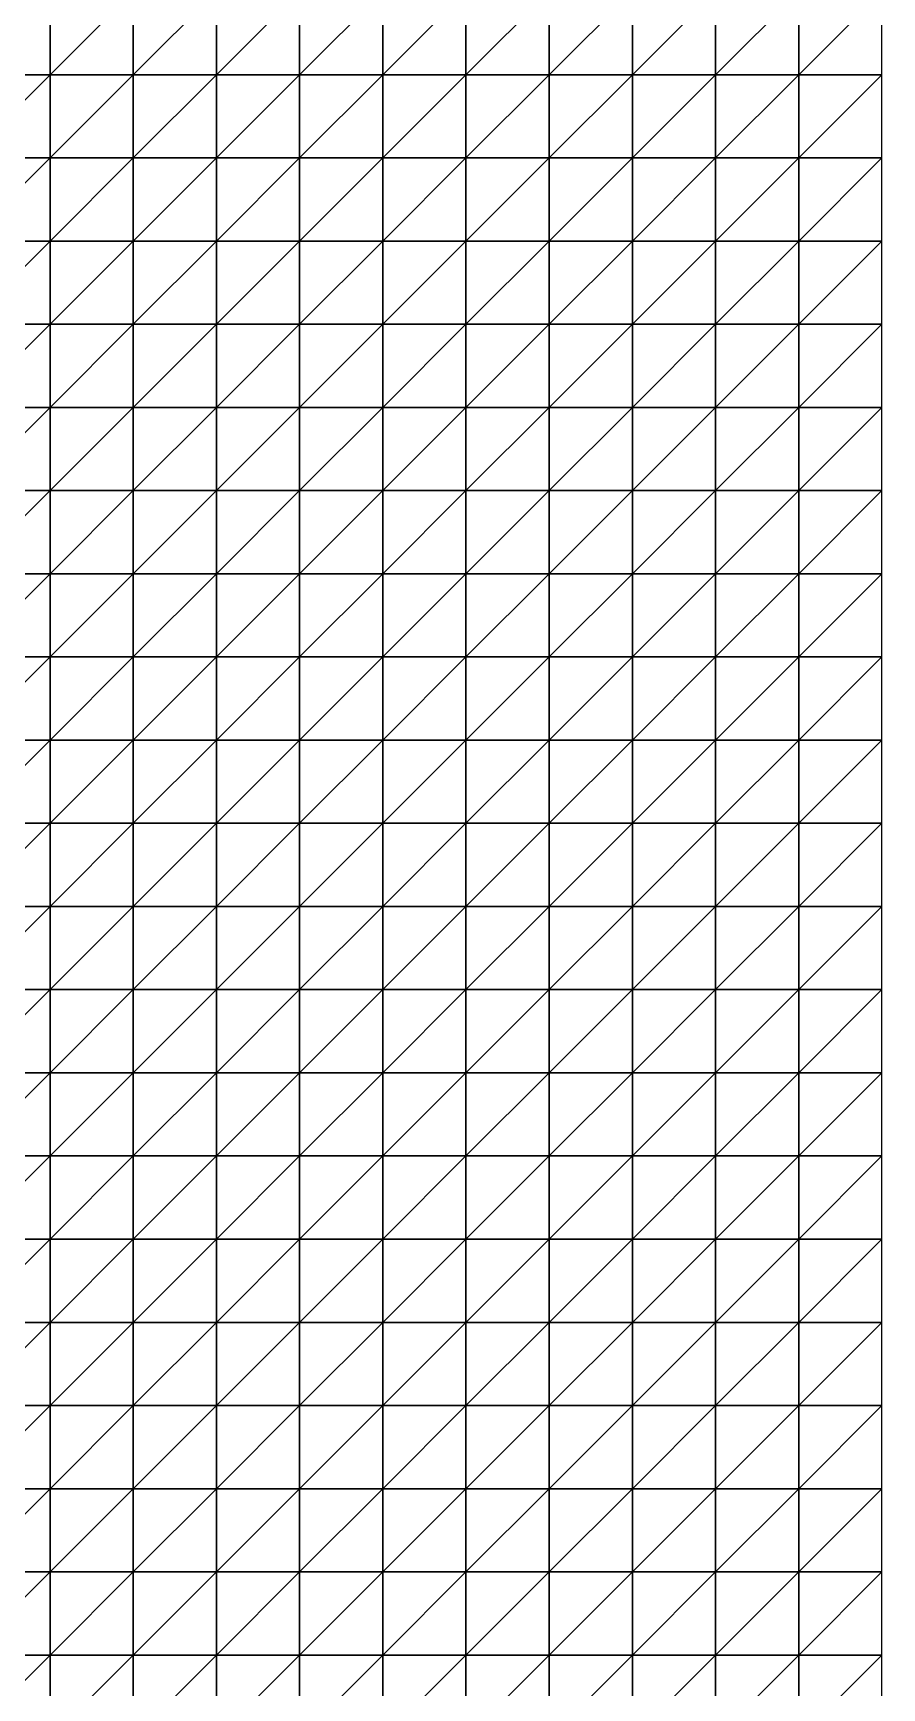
# Model space of a CAD drawing. Header units: metres. Extents: x 351000 to 353000, y 7455000 to 7457000.
# Drawn here: x 352744.9 to 353000, y 7455490.1 to 7455987.5 of the extents above; entities that cross this region are included whole.
import ezdxf

# ---------------------------------------------------------------- set-up
doc = ezdxf.new("R2010")
doc.units = ezdxf.units.M

msp = doc.modelspace()

# ---------------------------------------------------------------- linework, layer by layer
at = {"layer": 'TOPOGRAPHY'}
for points in [[(352725, 7455975, 1268.6), (352750, 7455975, 1265.98), (352750, 7456000, 1268.82)], [(352725, 7455975, 1268.6), (352750, 7456000, 1268.82), (352725, 7456000, 1271.68)], [(352750, 7455975, 1265.98), (352775, 7455975, 1264.41), (352775, 7456000, 1266.85)], [(352750, 7455975, 1265.98), (352775, 7456000, 1266.85), (352750, 7456000, 1268.82)], [(352775, 7455975, 1264.41), (352800, 7455975, 1263.8), (352800, 7456000, 1265.68)], [(352775, 7455975, 1264.41), (352800, 7456000, 1265.68), (352775, 7456000, 1266.85)], [(352800, 7455975, 1263.8), (352825, 7455975, 1263.97), (352825, 7456000, 1265.19)], [(352800, 7455975, 1263.8), (352825, 7456000, 1265.19), (352800, 7456000, 1265.68)], [(352825, 7455975, 1263.97), (352850, 7455975, 1264.71), (352850, 7456000, 1265.22)], [(352825, 7455975, 1263.97), (352850, 7456000, 1265.22), (352825, 7456000, 1265.19)], [(352850, 7455975, 1264.71), (352875, 7455975, 1265.84), (352875, 7456000, 1265.63)], [(352850, 7455975, 1264.71), (352875, 7456000, 1265.63), (352850, 7456000, 1265.22)], [(352875, 7455975, 1265.84), (352900, 7455975, 1267.15), (352900, 7456000, 1266.3)], [(352875, 7455975, 1265.84), (352900, 7456000, 1266.3), (352875, 7456000, 1265.63)], [(352900, 7455975, 1267.15), (352925, 7455975, 1268.49), (352925, 7456000, 1267.14)], [(352900, 7455975, 1267.15), (352925, 7456000, 1267.14), (352900, 7456000, 1266.3)], [(352925, 7455975, 1268.49), (352950, 7455975, 1269.76), (352950, 7456000, 1268.08)], [(352925, 7455975, 1268.49), (352950, 7456000, 1268.08), (352925, 7456000, 1267.14)], [(352950, 7455975, 1269.76), (352975, 7455975, 1270.89), (352975, 7456000, 1269.11)], [(352950, 7455975, 1269.76), (352975, 7456000, 1269.11), (352950, 7456000, 1268.08)], [(352975, 7455975, 1270.89), (353000, 7455975, 1271.88), (353000, 7456000, 1270.24)], [(352975, 7455975, 1270.89), (353000, 7456000, 1270.24), (352975, 7456000, 1269.11)], [(352725, 7455950, 1266.92), (352750, 7455950, 1264.26), (352750, 7455975, 1265.98)], [(352725, 7455950, 1266.92), (352750, 7455975, 1265.98), (352725, 7455975, 1268.6)], [(352750, 7455950, 1264.26), (352775, 7455950, 1262.75), (352775, 7455975, 1264.41)], [(352750, 7455950, 1264.26), (352775, 7455975, 1264.41), (352750, 7455975, 1265.98)], [(352775, 7455950, 1262.75), (352800, 7455950, 1262.3), (352800, 7455975, 1263.8)], [(352775, 7455950, 1262.75), (352800, 7455975, 1263.8), (352775, 7455975, 1264.41)], [(352800, 7455950, 1262.3), (352825, 7455950, 1262.75), (352825, 7455975, 1263.97)], [(352800, 7455950, 1262.3), (352825, 7455975, 1263.97), (352800, 7455975, 1263.8)], [(352825, 7455950, 1262.75), (352850, 7455950, 1263.89), (352850, 7455975, 1264.71)], [(352825, 7455950, 1262.75), (352850, 7455975, 1264.71), (352825, 7455975, 1263.97)], [(352850, 7455950, 1263.89), (352875, 7455950, 1265.47), (352875, 7455975, 1265.84)], [(352850, 7455950, 1263.89), (352875, 7455975, 1265.84), (352850, 7455975, 1264.71)], [(352875, 7455950, 1265.47), (352900, 7455950, 1267.28), (352900, 7455975, 1267.15)], [(352875, 7455950, 1265.47), (352900, 7455975, 1267.15), (352875, 7455975, 1265.84)], [(352900, 7455950, 1267.28), (352925, 7455950, 1269.1), (352925, 7455975, 1268.49)], [(352900, 7455950, 1267.28), (352925, 7455975, 1268.49), (352900, 7455975, 1267.15)], [(352925, 7455950, 1269.1), (352950, 7455950, 1270.78), (352950, 7455975, 1269.76)], [(352925, 7455950, 1269.1), (352950, 7455975, 1269.76), (352925, 7455975, 1268.49)], [(352950, 7455950, 1270.78), (352975, 7455950, 1272.22), (352975, 7455975, 1270.89)], [(352950, 7455950, 1270.78), (352975, 7455975, 1270.89), (352950, 7455975, 1269.76)], [(352975, 7455950, 1272.22), (353000, 7455950, 1273.37), (353000, 7455975, 1271.88)], [(352975, 7455950, 1272.22), (353000, 7455975, 1271.88), (352975, 7455975, 1270.89)], [(352725, 7455925, 1266.57), (352750, 7455925, 1263.57), (352750, 7455950, 1264.26)], [(352725, 7455925, 1266.57), (352750, 7455950, 1264.26), (352725, 7455950, 1266.92)], [(352750, 7455925, 1263.57), (352775, 7455925, 1261.77), (352775, 7455950, 1262.75)], [(352750, 7455925, 1263.57), (352775, 7455950, 1262.75), (352750, 7455950, 1264.26)], [(352775, 7455925, 1261.77), (352800, 7455925, 1261.13), (352800, 7455950, 1262.3)], [(352775, 7455925, 1261.77), (352800, 7455950, 1262.3), (352775, 7455950, 1262.75)], [(352800, 7455925, 1261.13), (352825, 7455925, 1261.52), (352825, 7455950, 1262.75)], [(352800, 7455925, 1261.13), (352825, 7455950, 1262.75), (352800, 7455950, 1262.3)], [(352825, 7455925, 1261.52), (352850, 7455925, 1262.75), (352850, 7455950, 1263.89)], [(352825, 7455925, 1261.52), (352850, 7455950, 1263.89), (352825, 7455950, 1262.75)], [(352850, 7455925, 1262.75), (352875, 7455925, 1264.59), (352875, 7455950, 1265.47)], [(352850, 7455925, 1262.75), (352875, 7455950, 1265.47), (352850, 7455950, 1263.89)], [(352875, 7455925, 1264.59), (352900, 7455925, 1266.8), (352900, 7455950, 1267.28)], [(352875, 7455925, 1264.59), (352900, 7455950, 1267.28), (352875, 7455950, 1265.47)], [(352900, 7455925, 1266.8), (352925, 7455925, 1269.13), (352925, 7455950, 1269.1)], [(352900, 7455925, 1266.8), (352925, 7455950, 1269.1), (352900, 7455950, 1267.28)], [(352925, 7455925, 1269.13), (352950, 7455925, 1271.37), (352950, 7455950, 1270.78)], [(352925, 7455925, 1269.13), (352950, 7455950, 1270.78), (352925, 7455950, 1269.1)], [(352950, 7455925, 1271.37), (352975, 7455925, 1273.37), (352975, 7455950, 1272.22)], [(352950, 7455925, 1271.37), (352975, 7455950, 1272.22), (352950, 7455950, 1270.78)], [(352975, 7455925, 1273.37), (353000, 7455925, 1275.04), (353000, 7455950, 1273.37)], [(352975, 7455925, 1273.37), (353000, 7455950, 1273.37), (352975, 7455950, 1272.22)], [(352725, 7455900, 1267.32), (352750, 7455900, 1263.78), (352750, 7455925, 1263.57)], [(352725, 7455900, 1267.32), (352750, 7455925, 1263.57), (352725, 7455925, 1266.57)], [(352750, 7455900, 1263.78), (352775, 7455900, 1261.44), (352775, 7455925, 1261.77)], [(352750, 7455900, 1263.78), (352775, 7455925, 1261.77), (352750, 7455925, 1263.57)], [(352775, 7455900, 1261.44), (352800, 7455900, 1260.34), (352800, 7455925, 1261.13)], [(352775, 7455900, 1261.44), (352800, 7455925, 1261.13), (352775, 7455925, 1261.77)], [(352800, 7455900, 1260.34), (352825, 7455900, 1260.42), (352825, 7455925, 1261.52)], [(352800, 7455900, 1260.34), (352825, 7455925, 1261.52), (352800, 7455925, 1261.13)], [(352825, 7455900, 1260.42), (352850, 7455900, 1261.55), (352850, 7455925, 1262.75)], [(352825, 7455900, 1260.42), (352850, 7455925, 1262.75), (352825, 7455925, 1261.52)], [(352850, 7455900, 1261.55), (352875, 7455900, 1263.52), (352875, 7455925, 1264.59)], [(352850, 7455900, 1261.55), (352875, 7455925, 1264.59), (352850, 7455925, 1262.75)], [(352875, 7455900, 1263.52), (352900, 7455900, 1266.09), (352900, 7455925, 1266.8)], [(352875, 7455900, 1263.52), (352900, 7455925, 1266.8), (352875, 7455925, 1264.59)], [(352900, 7455900, 1266.09), (352925, 7455900, 1268.98), (352925, 7455925, 1269.13)], [(352900, 7455900, 1266.09), (352925, 7455925, 1269.13), (352900, 7455925, 1266.8)], [(352925, 7455900, 1268.98), (352950, 7455900, 1271.95), (352950, 7455925, 1271.37)], [(352925, 7455900, 1268.98), (352950, 7455925, 1271.37), (352925, 7455925, 1269.13)], [(352950, 7455900, 1271.95), (352975, 7455900, 1274.75), (352975, 7455925, 1273.37)], [(352950, 7455900, 1271.95), (352975, 7455925, 1273.37), (352950, 7455925, 1271.37)], [(352975, 7455900, 1274.75), (353000, 7455900, 1277.23), (353000, 7455925, 1275.04)], [(352975, 7455900, 1274.75), (353000, 7455925, 1275.04), (352975, 7455925, 1273.37)], [(352725, 7455875, 1268.94), (352750, 7455875, 1264.78), (352750, 7455900, 1263.78)], [(352725, 7455875, 1268.94), (352750, 7455900, 1263.78), (352725, 7455900, 1267.32)], [(352750, 7455875, 1264.78), (352775, 7455875, 1261.8), (352775, 7455900, 1261.44)], [(352750, 7455875, 1264.78), (352775, 7455900, 1261.44), (352750, 7455900, 1263.78)], [(352775, 7455875, 1261.8), (352800, 7455875, 1260.14), (352800, 7455900, 1260.34)], [(352775, 7455875, 1261.8), (352800, 7455900, 1260.34), (352775, 7455900, 1261.44)], [(352800, 7455875, 1260.14), (352825, 7455875, 1259.82), (352825, 7455900, 1260.42)], [(352800, 7455875, 1260.14), (352825, 7455900, 1260.42), (352800, 7455900, 1260.34)], [(352825, 7455875, 1259.82), (352850, 7455875, 1260.76), (352850, 7455900, 1261.55)], [(352825, 7455875, 1259.82), (352850, 7455900, 1261.55), (352825, 7455900, 1260.42)], [(352850, 7455875, 1260.76), (352875, 7455875, 1262.81), (352875, 7455900, 1263.52)], [(352850, 7455875, 1260.76), (352875, 7455900, 1263.52), (352850, 7455900, 1261.55)], [(352875, 7455875, 1262.81), (352900, 7455875, 1265.73), (352900, 7455900, 1266.09)], [(352875, 7455875, 1262.81), (352900, 7455900, 1266.09), (352875, 7455900, 1263.52)], [(352900, 7455875, 1265.73), (352925, 7455875, 1269.23), (352925, 7455900, 1268.98)], [(352900, 7455875, 1265.73), (352925, 7455900, 1268.98), (352900, 7455900, 1266.09)], [(352925, 7455875, 1269.23), (352950, 7455875, 1273), (352950, 7455900, 1271.95)], [(352925, 7455875, 1269.23), (352950, 7455900, 1271.95), (352925, 7455900, 1268.98)], [(352950, 7455875, 1273), (352975, 7455875, 1276.76), (352975, 7455900, 1274.75)], [(352950, 7455875, 1273), (352975, 7455900, 1274.75), (352950, 7455900, 1271.95)], [(352975, 7455875, 1276.76), (353000, 7455875, 1280.23), (353000, 7455900, 1277.23)], [(352975, 7455875, 1276.76), (353000, 7455900, 1277.23), (352975, 7455900, 1274.75)], [(352725, 7455850, 1271.25), (352750, 7455850, 1266.58), (352750, 7455875, 1264.78)], [(352725, 7455850, 1271.25), (352750, 7455875, 1264.78), (352725, 7455875, 1268.94)], [(352750, 7455850, 1266.58), (352775, 7455850, 1263.07), (352775, 7455875, 1261.8)], [(352750, 7455850, 1266.58), (352775, 7455875, 1261.8), (352750, 7455875, 1264.78)], [(352775, 7455850, 1263.07), (352800, 7455850, 1260.91), (352800, 7455875, 1260.14)], [(352775, 7455850, 1263.07), (352800, 7455875, 1260.14), (352775, 7455875, 1261.8)], [(352800, 7455850, 1260.91), (352825, 7455850, 1260.22), (352825, 7455875, 1259.82)], [(352800, 7455850, 1260.91), (352825, 7455875, 1259.82), (352800, 7455875, 1260.14)], [(352825, 7455850, 1260.22), (352850, 7455850, 1260.98), (352850, 7455875, 1260.76)], [(352825, 7455850, 1260.22), (352850, 7455875, 1260.76), (352825, 7455875, 1259.82)], [(352850, 7455850, 1260.98), (352875, 7455850, 1263.09), (352875, 7455875, 1262.81)], [(352850, 7455850, 1260.98), (352875, 7455875, 1262.81), (352850, 7455875, 1260.76)], [(352875, 7455850, 1263.09), (352900, 7455850, 1266.33), (352900, 7455875, 1265.73)], [(352875, 7455850, 1263.09), (352900, 7455875, 1265.73), (352875, 7455875, 1262.81)], [(352900, 7455850, 1266.33), (352925, 7455850, 1270.41), (352925, 7455875, 1269.23)], [(352900, 7455850, 1266.33), (352925, 7455875, 1269.23), (352900, 7455875, 1265.73)], [(352925, 7455850, 1270.41), (352950, 7455850, 1274.97), (352950, 7455875, 1273)], [(352925, 7455850, 1270.41), (352950, 7455875, 1273), (352925, 7455875, 1269.23)], [(352950, 7455850, 1274.97), (352975, 7455850, 1279.66), (352975, 7455875, 1276.76)], [(352950, 7455850, 1274.97), (352975, 7455875, 1276.76), (352950, 7455875, 1273)], [(352975, 7455850, 1279.66), (353000, 7455850, 1284.11), (353000, 7455875, 1280.23)], [(352975, 7455850, 1279.66), (353000, 7455875, 1280.23), (352975, 7455875, 1276.76)], [(352725, 7455825, 1274.2), (352750, 7455825, 1269.32), (352750, 7455850, 1266.58)], [(352725, 7455825, 1274.2), (352750, 7455850, 1266.58), (352725, 7455850, 1271.25)], [(352750, 7455825, 1269.32), (352775, 7455825, 1265.52), (352775, 7455850, 1263.07)], [(352750, 7455825, 1269.32), (352775, 7455850, 1263.07), (352750, 7455850, 1266.58)], [(352775, 7455825, 1265.52), (352800, 7455825, 1263.06), (352800, 7455850, 1260.91)], [(352775, 7455825, 1265.52), (352800, 7455850, 1260.91), (352775, 7455850, 1263.07)], [(352800, 7455825, 1263.06), (352825, 7455825, 1262.12), (352825, 7455850, 1260.22)], [(352800, 7455825, 1263.06), (352825, 7455850, 1260.22), (352800, 7455850, 1260.91)], [(352825, 7455825, 1262.12), (352850, 7455825, 1262.77), (352850, 7455850, 1260.98)], [(352825, 7455825, 1262.12), (352850, 7455850, 1260.98), (352825, 7455850, 1260.22)], [(352850, 7455825, 1262.77), (352875, 7455825, 1264.92), (352875, 7455850, 1263.09)], [(352850, 7455825, 1262.77), (352875, 7455850, 1263.09), (352850, 7455850, 1260.98)], [(352875, 7455825, 1264.92), (352900, 7455825, 1268.39), (352900, 7455850, 1266.33)], [(352875, 7455825, 1264.92), (352900, 7455850, 1266.33), (352875, 7455850, 1263.09)], [(352900, 7455825, 1268.39), (352925, 7455825, 1272.89), (352925, 7455850, 1270.41)], [(352900, 7455825, 1268.39), (352925, 7455850, 1270.41), (352900, 7455850, 1266.33)], [(352925, 7455825, 1272.89), (352950, 7455825, 1278.05), (352950, 7455850, 1274.97)], [(352925, 7455825, 1272.89), (352950, 7455850, 1274.97), (352925, 7455850, 1270.41)], [(352950, 7455825, 1278.05), (352975, 7455825, 1283.45), (352975, 7455850, 1279.66)], [(352950, 7455825, 1278.05), (352975, 7455850, 1279.66), (352950, 7455850, 1274.97)], [(352975, 7455825, 1283.45), (353000, 7455825, 1288.66), (353000, 7455850, 1284.11)], [(352975, 7455825, 1283.45), (353000, 7455850, 1284.11), (352975, 7455850, 1279.66)], [(352725, 7455800, 1277.85), (352750, 7455800, 1273.15), (352750, 7455825, 1269.32)], [(352725, 7455800, 1277.85), (352750, 7455825, 1269.32), (352725, 7455825, 1274.2)], [(352750, 7455800, 1273.15), (352775, 7455800, 1269.41), (352775, 7455825, 1265.52)], [(352750, 7455800, 1273.15), (352775, 7455825, 1265.52), (352750, 7455825, 1269.32)], [(352775, 7455800, 1269.41), (352800, 7455800, 1266.92), (352800, 7455825, 1263.06)], [(352775, 7455800, 1269.41), (352800, 7455825, 1263.06), (352775, 7455825, 1265.52)], [(352800, 7455800, 1266.92), (352825, 7455800, 1265.92), (352825, 7455825, 1262.12)], [(352800, 7455800, 1266.92), (352825, 7455825, 1262.12), (352800, 7455825, 1263.06)], [(352825, 7455800, 1265.92), (352850, 7455800, 1266.49), (352850, 7455825, 1262.77)], [(352825, 7455800, 1265.92), (352850, 7455825, 1262.77), (352825, 7455825, 1262.12)], [(352850, 7455800, 1266.49), (352875, 7455800, 1268.61), (352875, 7455825, 1264.92)], [(352850, 7455800, 1266.49), (352875, 7455825, 1264.92), (352850, 7455825, 1262.77)], [(352875, 7455800, 1268.61), (352900, 7455800, 1272.13), (352900, 7455825, 1268.39)], [(352875, 7455800, 1268.61), (352900, 7455825, 1268.39), (352875, 7455825, 1264.92)], [(352900, 7455800, 1272.13), (352925, 7455800, 1276.77), (352925, 7455825, 1272.89)], [(352900, 7455800, 1272.13), (352925, 7455825, 1272.89), (352900, 7455825, 1268.39)], [(352925, 7455800, 1276.77), (352950, 7455800, 1282.16), (352950, 7455825, 1278.05)], [(352925, 7455800, 1276.77), (352950, 7455825, 1278.05), (352925, 7455825, 1272.89)], [(352950, 7455800, 1282.16), (352975, 7455800, 1287.85), (352975, 7455825, 1283.45)], [(352950, 7455800, 1282.16), (352975, 7455825, 1283.45), (352950, 7455825, 1278.05)], [(352975, 7455800, 1287.85), (353000, 7455800, 1293.39), (353000, 7455825, 1288.66)], [(352975, 7455800, 1287.85), (353000, 7455825, 1288.66), (352975, 7455825, 1283.45)], [(352725, 7455775, 1282.28), (352750, 7455775, 1278.18), (352750, 7455800, 1273.15)], [(352725, 7455775, 1282.28), (352750, 7455800, 1273.15), (352725, 7455800, 1277.85)], [(352750, 7455775, 1278.18), (352775, 7455775, 1274.85), (352775, 7455800, 1269.41)], [(352750, 7455775, 1278.18), (352775, 7455800, 1269.41), (352750, 7455800, 1273.15)], [(352775, 7455775, 1274.85), (352800, 7455775, 1272.61), (352800, 7455800, 1266.92)], [(352775, 7455775, 1274.85), (352800, 7455800, 1266.92), (352775, 7455800, 1269.41)], [(352800, 7455775, 1272.61), (352825, 7455775, 1271.67), (352825, 7455800, 1265.92)], [(352800, 7455775, 1272.61), (352825, 7455800, 1265.92), (352800, 7455800, 1266.92)], [(352825, 7455775, 1271.67), (352850, 7455775, 1272.17), (352850, 7455800, 1266.49)], [(352825, 7455775, 1271.67), (352850, 7455800, 1266.49), (352825, 7455800, 1265.92)], [(352850, 7455775, 1272.17), (352875, 7455775, 1274.12), (352875, 7455800, 1268.61)], [(352850, 7455775, 1272.17), (352875, 7455800, 1268.61), (352850, 7455800, 1266.49)], [(352875, 7455775, 1274.12), (352900, 7455775, 1277.4), (352900, 7455800, 1272.13)], [(352875, 7455775, 1274.12), (352900, 7455800, 1272.13), (352875, 7455800, 1268.61)], [(352900, 7455775, 1277.4), (352925, 7455775, 1281.78), (352925, 7455800, 1276.77)], [(352900, 7455775, 1277.4), (352925, 7455800, 1276.77), (352900, 7455800, 1272.13)], [(352925, 7455775, 1281.78), (352950, 7455775, 1286.91), (352950, 7455800, 1282.16)], [(352925, 7455775, 1281.78), (352950, 7455800, 1282.16), (352925, 7455800, 1276.77)], [(352950, 7455775, 1286.91), (352975, 7455775, 1292.37), (352975, 7455800, 1287.85)], [(352950, 7455775, 1286.91), (352975, 7455800, 1287.85), (352950, 7455800, 1282.16)], [(352975, 7455775, 1292.37), (353000, 7455775, 1297.72), (353000, 7455800, 1293.39)], [(352975, 7455775, 1292.37), (353000, 7455800, 1293.39), (352975, 7455800, 1287.85)], [(352725, 7455750, 1287.48), (352750, 7455750, 1284.33), (352750, 7455775, 1278.18)], [(352725, 7455750, 1287.48), (352750, 7455775, 1278.18), (352725, 7455775, 1282.28)], [(352750, 7455750, 1284.33), (352775, 7455750, 1281.72), (352775, 7455775, 1274.85)], [(352750, 7455750, 1284.33), (352775, 7455775, 1274.85), (352750, 7455775, 1278.18)], [(352775, 7455750, 1281.72), (352800, 7455750, 1279.9), (352800, 7455775, 1272.61)], [(352775, 7455750, 1281.72), (352800, 7455775, 1272.61), (352775, 7455775, 1274.85)], [(352800, 7455750, 1279.9), (352825, 7455750, 1279.1), (352825, 7455775, 1271.67)], [(352800, 7455750, 1279.9), (352825, 7455775, 1271.67), (352800, 7455775, 1272.61)], [(352825, 7455750, 1279.1), (352850, 7455750, 1279.46), (352850, 7455775, 1272.17)], [(352825, 7455750, 1279.1), (352850, 7455775, 1272.17), (352825, 7455775, 1271.67)], [(352850, 7455750, 1279.46), (352875, 7455750, 1281.02), (352875, 7455775, 1274.12)], [(352850, 7455750, 1279.46), (352875, 7455775, 1274.12), (352850, 7455775, 1272.17)], [(352875, 7455750, 1281.02), (352900, 7455750, 1283.72), (352900, 7455775, 1277.4)], [(352875, 7455750, 1281.02), (352900, 7455775, 1277.4), (352875, 7455775, 1274.12)], [(352900, 7455750, 1283.72), (352925, 7455750, 1287.38), (352925, 7455775, 1281.78)], [(352900, 7455750, 1283.72), (352925, 7455775, 1281.78), (352900, 7455775, 1277.4)], [(352925, 7455750, 1287.38), (352950, 7455750, 1291.73), (352950, 7455775, 1286.91)], [(352925, 7455750, 1287.38), (352950, 7455775, 1286.91), (352925, 7455775, 1281.78)], [(352950, 7455750, 1291.73), (352975, 7455750, 1296.41), (352975, 7455775, 1292.37)], [(352950, 7455750, 1291.73), (352975, 7455775, 1292.37), (352950, 7455775, 1286.91)], [(352975, 7455750, 1296.41), (353000, 7455750, 1301.01), (353000, 7455775, 1297.72)], [(352975, 7455750, 1296.41), (353000, 7455775, 1297.72), (352975, 7455775, 1292.37)], [(352725, 7455725, 1293.25), (352750, 7455725, 1291.27), (352750, 7455750, 1284.33)], [(352725, 7455725, 1293.25), (352750, 7455750, 1284.33), (352725, 7455750, 1287.48)], [(352750, 7455725, 1291.27), (352775, 7455725, 1289.53), (352775, 7455750, 1281.72)], [(352750, 7455725, 1291.27), (352775, 7455750, 1281.72), (352750, 7455750, 1284.33)], [(352775, 7455725, 1289.53), (352800, 7455725, 1288.22), (352800, 7455750, 1279.9)], [(352775, 7455725, 1289.53), (352800, 7455750, 1279.9), (352775, 7455750, 1281.72)], [(352800, 7455725, 1288.22), (352825, 7455725, 1287.55), (352825, 7455750, 1279.1)], [(352800, 7455725, 1288.22), (352825, 7455750, 1279.1), (352800, 7455750, 1279.9)], [(352825, 7455725, 1287.55), (352850, 7455725, 1287.63), (352850, 7455750, 1279.46)], [(352825, 7455725, 1287.55), (352850, 7455750, 1279.46), (352825, 7455750, 1279.1)], [(352850, 7455725, 1287.63), (352875, 7455725, 1288.57), (352875, 7455750, 1281.02)], [(352850, 7455725, 1287.63), (352875, 7455750, 1281.02), (352850, 7455750, 1279.46)], [(352875, 7455725, 1288.57), (352900, 7455725, 1290.36), (352900, 7455750, 1283.72)], [(352875, 7455725, 1288.57), (352900, 7455750, 1283.72), (352875, 7455750, 1281.02)], [(352900, 7455725, 1290.36), (352925, 7455725, 1292.9), (352925, 7455750, 1287.38)], [(352900, 7455725, 1290.36), (352925, 7455750, 1287.38), (352900, 7455750, 1283.72)], [(352925, 7455725, 1292.9), (352950, 7455725, 1296.01), (352950, 7455750, 1291.73)], [(352925, 7455725, 1292.9), (352950, 7455750, 1291.73), (352925, 7455750, 1287.38)], [(352950, 7455725, 1296.01), (352975, 7455725, 1299.43), (352975, 7455750, 1296.41)], [(352950, 7455725, 1296.01), (352975, 7455750, 1296.41), (352950, 7455750, 1291.73)], [(352975, 7455725, 1299.43), (353000, 7455725, 1302.83), (353000, 7455750, 1301.01)], [(352975, 7455725, 1299.43), (353000, 7455750, 1301.01), (352975, 7455750, 1296.41)], [(352725, 7455700, 1299.19), (352750, 7455700, 1298.4), (352750, 7455725, 1291.27)], [(352725, 7455700, 1299.19), (352750, 7455725, 1291.27), (352725, 7455725, 1293.25)], [(352750, 7455700, 1298.4), (352775, 7455700, 1297.54), (352775, 7455725, 1289.53)], [(352750, 7455700, 1298.4), (352775, 7455725, 1289.53), (352750, 7455725, 1291.27)], [(352775, 7455700, 1297.54), (352800, 7455700, 1296.71), (352800, 7455725, 1288.22)], [(352775, 7455700, 1297.54), (352800, 7455725, 1288.22), (352775, 7455725, 1289.53)], [(352800, 7455700, 1296.71), (352825, 7455700, 1296.07), (352825, 7455725, 1287.55)], [(352800, 7455700, 1296.71), (352825, 7455725, 1287.55), (352800, 7455725, 1288.22)], [(352825, 7455700, 1296.07), (352850, 7455700, 1295.76), (352850, 7455725, 1287.63)], [(352825, 7455700, 1296.07), (352850, 7455725, 1287.63), (352825, 7455725, 1287.55)], [(352850, 7455700, 1295.76), (352875, 7455700, 1295.89), (352875, 7455725, 1288.57)], [(352850, 7455700, 1295.76), (352875, 7455725, 1288.57), (352850, 7455725, 1287.63)], [(352875, 7455700, 1295.89), (352900, 7455700, 1296.53), (352900, 7455725, 1290.36)], [(352875, 7455700, 1295.89), (352900, 7455725, 1290.36), (352875, 7455725, 1288.57)], [(352900, 7455700, 1296.53), (352925, 7455700, 1297.67), (352925, 7455725, 1292.9)], [(352900, 7455700, 1296.53), (352925, 7455725, 1292.9), (352900, 7455725, 1290.36)], [(352925, 7455700, 1297.67), (352950, 7455700, 1299.24), (352950, 7455725, 1296.01)], [(352925, 7455700, 1297.67), (352950, 7455725, 1296.01), (352925, 7455725, 1292.9)], [(352950, 7455700, 1299.24), (352975, 7455700, 1301.1), (352975, 7455725, 1299.43)], [(352950, 7455700, 1299.24), (352975, 7455725, 1299.43), (352950, 7455725, 1296.01)], [(352975, 7455700, 1301.1), (353000, 7455700, 1303.04), (353000, 7455725, 1302.83)], [(352975, 7455700, 1301.1), (353000, 7455725, 1302.83), (352975, 7455725, 1299.43)], [(352725, 7455675, 1304.68), (352750, 7455675, 1304.94), (352750, 7455700, 1298.4)], [(352725, 7455675, 1304.68), (352750, 7455700, 1298.4), (352725, 7455700, 1299.19)], [(352750, 7455675, 1304.94), (352775, 7455675, 1304.82), (352775, 7455700, 1297.54)], [(352750, 7455675, 1304.94), (352775, 7455700, 1297.54), (352750, 7455700, 1298.4)], [(352775, 7455675, 1304.82), (352800, 7455675, 1304.36), (352800, 7455700, 1296.71)], [(352775, 7455675, 1304.82), (352800, 7455700, 1296.71), (352775, 7455700, 1297.54)], [(352800, 7455675, 1304.36), (352825, 7455675, 1303.67), (352825, 7455700, 1296.07)], [(352800, 7455675, 1304.36), (352825, 7455700, 1296.07), (352800, 7455700, 1296.71)], [(352825, 7455675, 1303.67), (352850, 7455675, 1302.88), (352850, 7455700, 1295.76)], [(352825, 7455675, 1303.67), (352850, 7455700, 1295.76), (352825, 7455700, 1296.07)], [(352850, 7455675, 1302.88), (352875, 7455675, 1302.12), (352875, 7455700, 1295.89)], [(352850, 7455675, 1302.88), (352875, 7455700, 1295.89), (352850, 7455700, 1295.76)], [(352875, 7455675, 1302.12), (352900, 7455675, 1301.53), (352900, 7455700, 1296.53)], [(352875, 7455675, 1302.12), (352900, 7455700, 1296.53), (352875, 7455700, 1295.89)], [(352900, 7455675, 1301.53), (352925, 7455675, 1301.2), (352925, 7455700, 1297.67)], [(352900, 7455675, 1301.53), (352925, 7455700, 1297.67), (352900, 7455700, 1296.53)], [(352925, 7455675, 1301.2), (352950, 7455675, 1301.17), (352950, 7455700, 1299.24)], [(352925, 7455675, 1301.2), (352950, 7455700, 1299.24), (352925, 7455700, 1297.67)], [(352950, 7455675, 1301.17), (352975, 7455675, 1301.41), (352975, 7455700, 1301.1)], [(352950, 7455675, 1301.17), (352975, 7455700, 1301.1), (352950, 7455700, 1299.24)], [(352975, 7455675, 1301.41), (353000, 7455675, 1301.84), (353000, 7455700, 1303.04)], [(352975, 7455675, 1301.41), (353000, 7455700, 1303.04), (352975, 7455700, 1301.1)], [(352725, 7455650, 1309), (352750, 7455650, 1310.03), (352750, 7455675, 1304.94)], [(352725, 7455650, 1309), (352750, 7455675, 1304.94), (352725, 7455675, 1304.68)], [(352750, 7455650, 1310.03), (352775, 7455650, 1310.45), (352775, 7455675, 1304.82)], [(352750, 7455650, 1310.03), (352775, 7455675, 1304.82), (352750, 7455675, 1304.94)], [(352775, 7455650, 1310.45), (352800, 7455650, 1310.23), (352800, 7455675, 1304.36)], [(352775, 7455650, 1310.45), (352800, 7455675, 1304.36), (352775, 7455675, 1304.82)], [(352800, 7455650, 1310.23), (352825, 7455650, 1309.44), (352825, 7455675, 1303.67)], [(352800, 7455650, 1310.23), (352825, 7455675, 1303.67), (352800, 7455675, 1304.36)], [(352825, 7455650, 1309.44), (352850, 7455650, 1308.19), (352850, 7455675, 1302.88)], [(352825, 7455650, 1309.44), (352850, 7455675, 1302.88), (352825, 7455675, 1303.67)], [(352850, 7455650, 1308.19), (352875, 7455650, 1306.64), (352875, 7455675, 1302.12)], [(352850, 7455650, 1308.19), (352875, 7455675, 1302.12), (352850, 7455675, 1302.88)], [(352875, 7455650, 1306.64), (352900, 7455650, 1304.96), (352900, 7455675, 1301.53)], [(352875, 7455650, 1306.64), (352900, 7455675, 1301.53), (352875, 7455675, 1302.12)], [(352900, 7455650, 1304.96), (352925, 7455650, 1303.32), (352925, 7455675, 1301.2)], [(352900, 7455650, 1304.96), (352925, 7455675, 1301.2), (352900, 7455675, 1301.53)], [(352925, 7455650, 1303.32), (352950, 7455650, 1301.85), (352950, 7455675, 1301.17)], [(352925, 7455650, 1303.32), (352950, 7455675, 1301.17), (352925, 7455675, 1301.2)], [(352950, 7455650, 1301.85), (352975, 7455650, 1300.66), (352975, 7455675, 1301.41)], [(352950, 7455650, 1301.85), (352975, 7455675, 1301.41), (352950, 7455675, 1301.17)], [(352975, 7455650, 1300.66), (353000, 7455650, 1299.75), (353000, 7455675, 1301.84)], [(352975, 7455650, 1300.66), (353000, 7455675, 1301.84), (352975, 7455675, 1301.41)], [(352725, 7455625, 1311.5), (352750, 7455625, 1312.96), (352750, 7455650, 1310.03)], [(352725, 7455625, 1311.5), (352750, 7455650, 1310.03), (352725, 7455650, 1309)], [(352750, 7455625, 1312.96), (352775, 7455625, 1313.7), (352775, 7455650, 1310.45)], [(352750, 7455625, 1312.96), (352775, 7455650, 1310.45), (352750, 7455650, 1310.03)], [(352775, 7455625, 1313.7), (352800, 7455625, 1313.64), (352800, 7455650, 1310.23)], [(352775, 7455625, 1313.7), (352800, 7455650, 1310.23), (352775, 7455650, 1310.45)], [(352800, 7455625, 1313.64), (352825, 7455625, 1312.79), (352825, 7455650, 1309.44)], [(352800, 7455625, 1313.64), (352825, 7455650, 1309.44), (352800, 7455650, 1310.23)], [(352825, 7455625, 1312.79), (352850, 7455625, 1311.24), (352850, 7455650, 1308.19)], [(352825, 7455625, 1312.79), (352850, 7455650, 1308.19), (352825, 7455650, 1309.44)], [(352850, 7455625, 1311.24), (352875, 7455625, 1309.15), (352875, 7455650, 1306.64)], [(352850, 7455625, 1311.24), (352875, 7455650, 1306.64), (352850, 7455650, 1308.19)], [(352875, 7455625, 1309.15), (352900, 7455625, 1306.71), (352900, 7455650, 1304.96)], [(352875, 7455625, 1309.15), (352900, 7455650, 1304.96), (352875, 7455650, 1306.64)], [(352900, 7455625, 1306.71), (352925, 7455625, 1304.13), (352925, 7455650, 1303.32)], [(352900, 7455625, 1306.71), (352925, 7455650, 1303.32), (352900, 7455650, 1304.96)], [(352925, 7455625, 1304.13), (352950, 7455625, 1301.63), (352950, 7455650, 1301.85)], [(352925, 7455625, 1304.13), (352950, 7455650, 1301.85), (352925, 7455650, 1303.32)], [(352950, 7455625, 1301.63), (352975, 7455625, 1299.36), (352975, 7455650, 1300.66)], [(352950, 7455625, 1301.63), (352975, 7455650, 1300.66), (352950, 7455650, 1301.85)], [(352975, 7455625, 1299.36), (353000, 7455625, 1297.44), (353000, 7455650, 1299.75)], [(352975, 7455625, 1299.36), (353000, 7455650, 1299.75), (352975, 7455650, 1300.66)], [(352725, 7455600, 1311.73), (352750, 7455600, 1313.33), (352750, 7455625, 1312.96)], [(352725, 7455600, 1311.73), (352750, 7455625, 1312.96), (352725, 7455625, 1311.5)], [(352750, 7455600, 1313.33), (352775, 7455600, 1314.22), (352775, 7455625, 1313.7)], [(352750, 7455600, 1313.33), (352775, 7455625, 1313.7), (352750, 7455625, 1312.96)], [(352775, 7455600, 1314.22), (352800, 7455600, 1314.3), (352800, 7455625, 1313.64)], [(352775, 7455600, 1314.22), (352800, 7455625, 1313.64), (352775, 7455625, 1313.7)], [(352800, 7455600, 1314.3), (352825, 7455600, 1313.53), (352825, 7455625, 1312.79)], [(352800, 7455600, 1314.3), (352825, 7455625, 1312.79), (352800, 7455625, 1313.64)], [(352825, 7455600, 1313.53), (352850, 7455600, 1311.97), (352850, 7455625, 1311.24)], [(352825, 7455600, 1313.53), (352850, 7455625, 1311.24), (352825, 7455625, 1312.79)], [(352850, 7455600, 1311.97), (352875, 7455600, 1309.73), (352875, 7455625, 1309.15)], [(352850, 7455600, 1311.97), (352875, 7455625, 1309.15), (352850, 7455625, 1311.24)], [(352875, 7455600, 1309.73), (352900, 7455600, 1307), (352900, 7455625, 1306.71)], [(352875, 7455600, 1309.73), (352900, 7455625, 1306.71), (352875, 7455625, 1309.15)], [(352900, 7455600, 1307), (352925, 7455600, 1304.01), (352925, 7455625, 1304.13)], [(352900, 7455600, 1307), (352925, 7455625, 1304.13), (352900, 7455625, 1306.71)], [(352925, 7455600, 1304.01), (352950, 7455600, 1300.98), (352950, 7455625, 1301.63)], [(352925, 7455600, 1304.01), (352950, 7455625, 1301.63), (352925, 7455625, 1304.13)], [(352950, 7455600, 1300.98), (352975, 7455600, 1298.12), (352975, 7455625, 1299.36)], [(352950, 7455600, 1300.98), (352975, 7455625, 1299.36), (352950, 7455625, 1301.63)], [(352975, 7455600, 1298.12), (353000, 7455600, 1295.59), (353000, 7455625, 1297.44)], [(352975, 7455600, 1298.12), (353000, 7455625, 1297.44), (352975, 7455625, 1299.36)], [(352725, 7455575, 1309.63), (352750, 7455575, 1311.14), (352750, 7455600, 1313.33)], [(352725, 7455575, 1309.63), (352750, 7455600, 1313.33), (352725, 7455600, 1311.73)], [(352750, 7455575, 1311.14), (352775, 7455575, 1312.11), (352775, 7455600, 1314.22)], [(352750, 7455575, 1311.14), (352775, 7455600, 1314.22), (352750, 7455600, 1313.33)], [(352775, 7455575, 1312.11), (352800, 7455575, 1312.4), (352800, 7455600, 1314.3)], [(352775, 7455575, 1312.11), (352800, 7455600, 1314.3), (352775, 7455600, 1314.22)], [(352800, 7455575, 1312.4), (352825, 7455575, 1311.93), (352825, 7455600, 1313.53)], [(352800, 7455575, 1312.4), (352825, 7455600, 1313.53), (352800, 7455600, 1314.3)], [(352825, 7455575, 1311.93), (352850, 7455575, 1310.69), (352850, 7455600, 1311.97)], [(352825, 7455575, 1311.93), (352850, 7455600, 1311.97), (352825, 7455600, 1313.53)], [(352850, 7455575, 1310.69), (352875, 7455575, 1308.76), (352875, 7455600, 1309.73)], [(352850, 7455575, 1310.69), (352875, 7455600, 1309.73), (352850, 7455600, 1311.97)], [(352875, 7455575, 1308.76), (352900, 7455575, 1306.28), (352900, 7455600, 1307)], [(352875, 7455575, 1308.76), (352900, 7455600, 1307), (352875, 7455600, 1309.73)], [(352900, 7455575, 1306.28), (352925, 7455575, 1303.43), (352925, 7455600, 1304.01)], [(352900, 7455575, 1306.28), (352925, 7455600, 1304.01), (352900, 7455600, 1307)], [(352925, 7455575, 1303.43), (352950, 7455575, 1300.41), (352950, 7455600, 1300.98)], [(352925, 7455575, 1303.43), (352950, 7455600, 1300.98), (352925, 7455600, 1304.01)], [(352950, 7455575, 1300.41), (352975, 7455575, 1297.43), (352975, 7455600, 1298.12)], [(352950, 7455575, 1300.41), (352975, 7455600, 1298.12), (352950, 7455600, 1300.98)], [(352975, 7455575, 1297.43), (353000, 7455575, 1294.68), (353000, 7455600, 1295.59)], [(352975, 7455575, 1297.43), (353000, 7455600, 1295.59), (352975, 7455600, 1298.12)], [(352725, 7455550, 1305.53), (352750, 7455550, 1306.84), (352750, 7455575, 1311.14)], [(352725, 7455550, 1305.53), (352750, 7455575, 1311.14), (352725, 7455575, 1309.63)], [(352750, 7455550, 1306.84), (352775, 7455550, 1307.89), (352775, 7455575, 1312.11)], [(352750, 7455550, 1306.84), (352775, 7455575, 1312.11), (352750, 7455575, 1311.14)], [(352775, 7455550, 1307.89), (352800, 7455550, 1308.51), (352800, 7455575, 1312.4)], [(352775, 7455550, 1307.89), (352800, 7455575, 1312.4), (352775, 7455575, 1312.11)], [(352800, 7455550, 1308.51), (352825, 7455550, 1308.57), (352825, 7455575, 1311.93)], [(352800, 7455550, 1308.51), (352825, 7455575, 1311.93), (352800, 7455575, 1312.4)], [(352825, 7455550, 1308.57), (352850, 7455550, 1308.01), (352850, 7455575, 1310.69)], [(352825, 7455550, 1308.57), (352850, 7455575, 1310.69), (352825, 7455575, 1311.93)], [(352850, 7455550, 1308.01), (352875, 7455550, 1306.81), (352875, 7455575, 1308.76)], [(352850, 7455550, 1308.01), (352875, 7455575, 1308.76), (352850, 7455575, 1310.69)], [(352875, 7455550, 1306.81), (352900, 7455550, 1305.04), (352900, 7455575, 1306.28)], [(352875, 7455550, 1306.81), (352900, 7455575, 1306.28), (352875, 7455575, 1308.76)], [(352900, 7455550, 1305.04), (352925, 7455550, 1302.8), (352925, 7455575, 1303.43)], [(352900, 7455550, 1305.04), (352925, 7455575, 1303.43), (352900, 7455575, 1306.28)], [(352925, 7455550, 1302.8), (352950, 7455550, 1300.25), (352950, 7455575, 1300.41)], [(352925, 7455550, 1302.8), (352950, 7455575, 1300.41), (352925, 7455575, 1303.43)], [(352950, 7455550, 1300.25), (352975, 7455550, 1297.55), (352975, 7455575, 1297.43)], [(352950, 7455550, 1300.25), (352975, 7455575, 1297.43), (352950, 7455575, 1300.41)], [(352975, 7455550, 1297.55), (353000, 7455550, 1294.87), (353000, 7455575, 1294.68)], [(352975, 7455550, 1297.55), (353000, 7455575, 1294.68), (352975, 7455575, 1297.43)], [(352725, 7455525, 1300.12), (352750, 7455525, 1301.24), (352750, 7455550, 1306.84)], [(352725, 7455525, 1300.12), (352750, 7455550, 1306.84), (352725, 7455550, 1305.53)], [(352750, 7455525, 1301.24), (352775, 7455525, 1302.42), (352775, 7455550, 1307.89)], [(352750, 7455525, 1301.24), (352775, 7455550, 1307.89), (352750, 7455550, 1306.84)], [(352775, 7455525, 1302.42), (352800, 7455525, 1303.48), (352800, 7455550, 1308.51)], [(352775, 7455525, 1302.42), (352800, 7455550, 1308.51), (352775, 7455550, 1307.89)], [(352800, 7455525, 1303.48), (352825, 7455525, 1304.26), (352825, 7455550, 1308.57)], [(352800, 7455525, 1303.48), (352825, 7455550, 1308.57), (352800, 7455550, 1308.51)], [(352825, 7455525, 1304.26), (352850, 7455525, 1304.6), (352850, 7455550, 1308.01)], [(352825, 7455525, 1304.26), (352850, 7455550, 1308.01), (352825, 7455550, 1308.57)], [(352850, 7455525, 1304.6), (352875, 7455525, 1304.43), (352875, 7455550, 1306.81)], [(352850, 7455525, 1304.6), (352875, 7455550, 1306.81), (352850, 7455550, 1308.01)], [(352875, 7455525, 1304.43), (352900, 7455525, 1303.68), (352900, 7455550, 1305.04)], [(352875, 7455525, 1304.43), (352900, 7455550, 1305.04), (352875, 7455550, 1306.81)], [(352900, 7455525, 1303.68), (352925, 7455525, 1302.38), (352925, 7455550, 1302.8)], [(352900, 7455525, 1303.68), (352925, 7455550, 1302.8), (352900, 7455550, 1305.04)], [(352925, 7455525, 1302.38), (352950, 7455525, 1300.58), (352950, 7455550, 1300.25)], [(352925, 7455525, 1302.38), (352950, 7455550, 1300.25), (352925, 7455550, 1302.8)], [(352950, 7455525, 1300.58), (352975, 7455525, 1298.41), (352975, 7455550, 1297.55)], [(352950, 7455525, 1300.58), (352975, 7455550, 1297.55), (352950, 7455550, 1300.25)], [(352975, 7455525, 1298.41), (353000, 7455525, 1295.98), (353000, 7455550, 1294.87)], [(352975, 7455525, 1298.41), (353000, 7455550, 1294.87), (352975, 7455550, 1297.55)], [(352725, 7455500, 1294.34), (352750, 7455500, 1295.3), (352750, 7455525, 1301.24)], [(352725, 7455500, 1294.34), (352750, 7455525, 1301.24), (352725, 7455525, 1300.12)], [(352750, 7455500, 1295.3), (352775, 7455500, 1296.65), (352775, 7455525, 1302.42)], [(352750, 7455500, 1295.3), (352775, 7455525, 1302.42), (352750, 7455525, 1301.24)], [(352775, 7455500, 1296.65), (352800, 7455500, 1298.21), (352800, 7455525, 1303.48)], [(352775, 7455500, 1296.65), (352800, 7455525, 1303.48), (352775, 7455525, 1302.42)], [(352800, 7455500, 1298.21), (352825, 7455500, 1299.75), (352825, 7455525, 1304.26)], [(352800, 7455500, 1298.21), (352825, 7455525, 1304.26), (352800, 7455525, 1303.48)], [(352825, 7455500, 1299.75), (352850, 7455500, 1301.08), (352850, 7455525, 1304.6)], [(352825, 7455500, 1299.75), (352850, 7455525, 1304.6), (352825, 7455525, 1304.26)], [(352850, 7455500, 1301.08), (352875, 7455500, 1302.01), (352875, 7455525, 1304.43)], [(352850, 7455500, 1301.08), (352875, 7455525, 1304.43), (352850, 7455525, 1304.6)], [(352875, 7455500, 1302.01), (352900, 7455500, 1302.38), (352900, 7455525, 1303.68)], [(352875, 7455500, 1302.01), (352900, 7455525, 1303.68), (352875, 7455525, 1304.43)], [(352900, 7455500, 1302.38), (352925, 7455500, 1302.12), (352925, 7455525, 1302.38)], [(352900, 7455500, 1302.38), (352925, 7455525, 1302.38), (352900, 7455525, 1303.68)], [(352925, 7455500, 1302.12), (352950, 7455500, 1301.19), (352950, 7455525, 1300.58)], [(352925, 7455500, 1302.12), (352950, 7455525, 1300.58), (352925, 7455525, 1302.38)], [(352950, 7455500, 1301.19), (352975, 7455500, 1299.62), (352975, 7455525, 1298.41)], [(352950, 7455500, 1301.19), (352975, 7455525, 1298.41), (352950, 7455525, 1300.58)], [(352975, 7455500, 1299.62), (353000, 7455500, 1297.5), (353000, 7455525, 1295.98)], [(352975, 7455500, 1299.62), (353000, 7455525, 1295.98), (352975, 7455525, 1298.41)], [(352725, 7455475, 1289.14), (352750, 7455475, 1289.99), (352750, 7455500, 1295.3)], [(352725, 7455475, 1289.14), (352750, 7455500, 1295.3), (352725, 7455500, 1294.34)], [(352750, 7455475, 1289.99), (352775, 7455475, 1291.49), (352775, 7455500, 1296.65)], [(352750, 7455475, 1289.99), (352775, 7455500, 1296.65), (352750, 7455500, 1295.3)], [(352775, 7455475, 1291.49), (352800, 7455475, 1293.46), (352800, 7455500, 1298.21)], [(352775, 7455475, 1291.49), (352800, 7455500, 1298.21), (352775, 7455500, 1296.65)], [(352800, 7455475, 1293.46), (352825, 7455475, 1295.66), (352825, 7455500, 1299.75)], [(352800, 7455475, 1293.46), (352825, 7455500, 1299.75), (352800, 7455500, 1298.21)], [(352825, 7455475, 1295.66), (352850, 7455475, 1297.83), (352850, 7455500, 1301.08)], [(352825, 7455475, 1295.66), (352850, 7455500, 1301.08), (352825, 7455500, 1299.75)], [(352850, 7455475, 1297.83), (352875, 7455475, 1299.72), (352875, 7455500, 1302.01)], [(352850, 7455475, 1297.83), (352875, 7455500, 1302.01), (352850, 7455500, 1301.08)], [(352875, 7455475, 1299.72), (352900, 7455475, 1301.09), (352900, 7455500, 1302.38)], [(352875, 7455475, 1299.72), (352900, 7455500, 1302.38), (352875, 7455500, 1302.01)], [(352900, 7455475, 1301.09), (352925, 7455475, 1301.76), (352925, 7455500, 1302.12)], [(352900, 7455475, 1301.09), (352925, 7455500, 1302.12), (352900, 7455500, 1302.38)], [(352925, 7455475, 1301.76), (352950, 7455475, 1301.61), (352950, 7455500, 1301.19)], [(352925, 7455475, 1301.76), (352950, 7455500, 1301.19), (352925, 7455500, 1302.12)], [(352950, 7455475, 1301.61), (352975, 7455475, 1300.6), (352975, 7455500, 1299.62)], [(352950, 7455475, 1301.61), (352975, 7455500, 1299.62), (352950, 7455500, 1301.19)], [(352975, 7455475, 1300.6), (353000, 7455475, 1298.77), (353000, 7455500, 1297.5)], [(352975, 7455475, 1300.6), (353000, 7455500, 1297.5), (352975, 7455500, 1299.62)]]:
    msp.add_3dface(points, dxfattribs=at)

doc.saveas('drawing.dxf')
